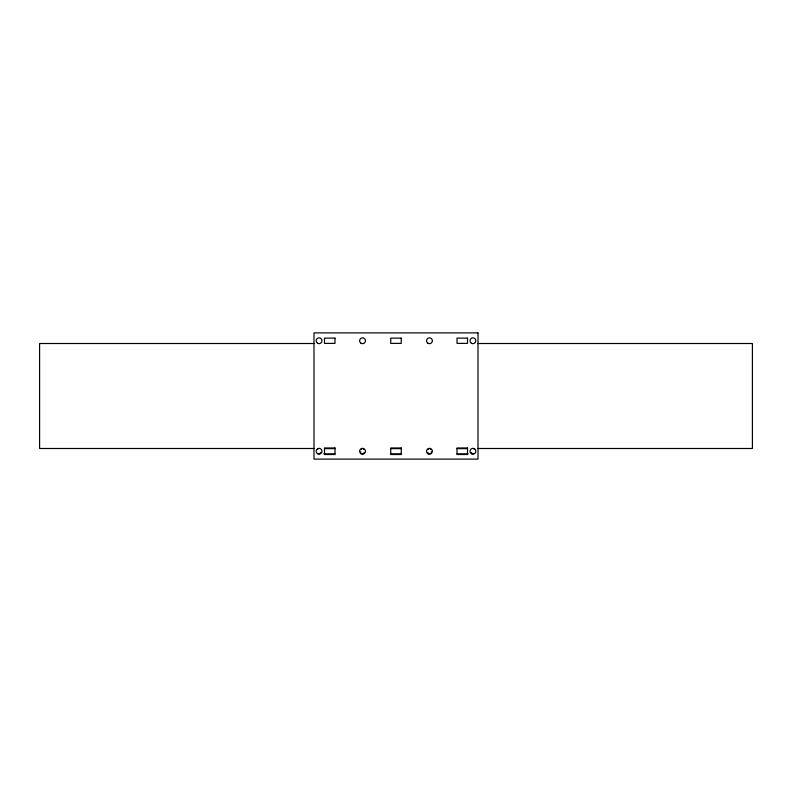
<?xml version="1.0" encoding="UTF-8"?>
<svg xmlns="http://www.w3.org/2000/svg" width="792" height="792" viewBox="0 0 792 792"><rect width="100%" height="100%" fill="white"/><g stroke="black" fill="none" stroke-linecap="round" stroke-linejoin="round"><path stroke-width="1.19" d="M314.325 343.51L39.6 343.51L39.6 448.49L314.325 448.49M477.675 343.51L752.4 343.51L752.4 448.49L477.675 448.49M324.482 448.618L334.986 448.618M390.753 448.618L401.247 448.618M457.014 448.618L467.518 448.618M323.859 453.865L334.986 453.865M390.446 453.865L401.554 453.865M457.014 453.865L468.141 453.865M431.274 451.816L431.274 451.895A1.802 1.802 0 0 1 431.234 452.232M360.726 451.816L360.726 451.895A1.802 1.802 0 0 0 360.766 452.232M320.75 452.559A1.802 1.802 0 0 1 318.087 453.41M317.671 449.45A1.802 1.802 0 0 1 317.938 449.183M364.211 452.559A1.802 1.802 0 0 1 363.934 453.034M363.518 453.41A1.802 1.802 0 0 1 361.548 453.41M361.132 449.45A1.802 1.802 0 0 1 361.548 449.074M363.201 448.906A1.802 1.802 0 0 1 363.934 449.45M428.066 449.45A1.802 1.802 0 0 1 428.799 448.906M430.452 449.074A1.802 1.802 0 0 1 430.868 449.45M430.452 453.41A1.802 1.802 0 0 1 428.482 453.41M428.066 453.034A1.802 1.802 0 0 1 427.789 452.559M474.062 449.183A1.802 1.802 0 0 1 474.329 449.45M473.913 453.41A1.802 1.802 0 0 1 471.25 452.559M478.012 332.887L313.988 332.887L313.988 459.113L478.012 459.113L478.012 332.887M334.986 338.135L324.482 338.135L324.482 343.382L334.986 343.382L334.986 338.135M401.247 338.135L390.753 338.135L390.753 343.382L401.247 343.382L401.247 338.135M467.518 338.135L457.014 338.135L457.014 343.382L467.518 343.382L467.518 338.135M334.986 447.965L324.482 447.965L324.482 454.519L334.986 454.519L334.986 447.965M401.247 447.965L390.753 447.965L390.753 454.519L401.247 454.519L401.247 447.965M467.518 447.965L457.014 447.965L457.014 454.519L467.518 454.519L467.518 447.965M471.468 343.282A2.921 2.921 0 0 0 475.843 340.758A2.921 2.921 0 0 0 471.468 338.233A2.921 2.921 0 0 0 471.468 343.282M428.007 343.282A2.921 2.921 0 0 0 432.382 340.758A2.921 2.921 0 0 0 428.007 338.233A2.921 2.921 0 0 0 428.007 343.282M361.073 343.282A2.921 2.921 0 0 0 365.449 340.758A2.921 2.921 0 0 0 361.073 338.233A2.921 2.921 0 0 0 361.073 343.282M317.612 343.282A2.921 2.921 0 0 0 321.988 340.758A2.921 2.921 0 0 0 317.612 338.233A2.921 2.921 0 0 0 317.612 343.282M317.612 453.767A2.921 2.921 0 0 0 321.988 451.242A2.921 2.921 0 0 0 317.612 448.717A2.921 2.921 0 0 0 317.612 453.767M361.073 453.767A2.921 2.921 0 0 0 365.449 451.242A2.921 2.921 0 0 0 361.073 448.717A2.921 2.921 0 0 0 361.073 453.767M428.007 453.767A2.921 2.921 0 0 0 432.382 451.242A2.921 2.921 0 0 0 428.007 448.717A2.921 2.921 0 0 0 428.007 453.767M471.468 453.767A2.921 2.921 0 0 0 475.843 451.242A2.921 2.921 0 0 0 471.468 448.717A2.921 2.921 0 0 0 471.468 453.767"/></g></svg>
